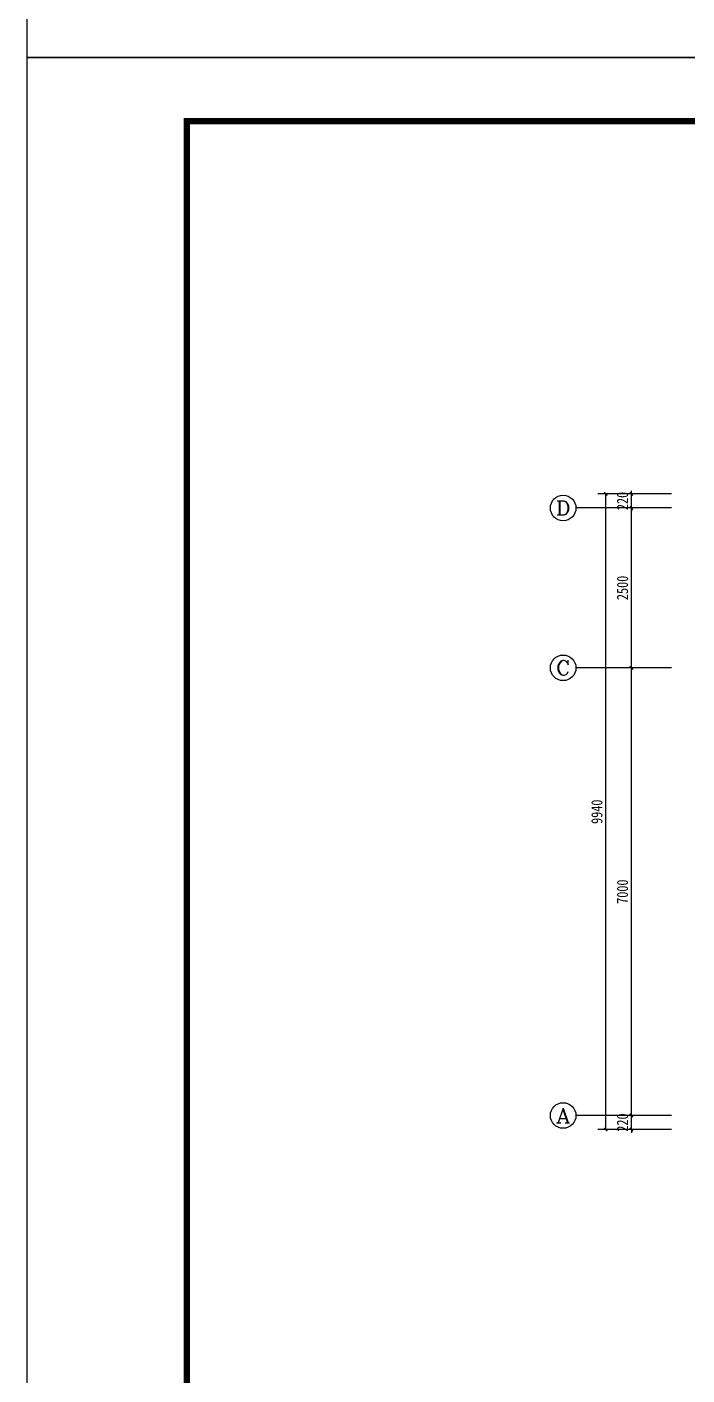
# Model space of a CAD drawing. Extents: x 57238 to 116638, y 270298 to 359907.
# Drawn here: x 57238 to 67554, y 291692 to 312773 of the extents above; entities that cross this region are included whole.
import ezdxf
from ezdxf.enums import TextEntityAlignment as Align

# ---------------------------------------------------------------- set-up
doc = ezdxf.new("R2010")
doc.units = 0
doc.header["$LTSCALE"] = 1000
doc.header["$MEASUREMENT"] = 0
for name, color, linetype in [('AXIS', 3, 'Continuous'), ('AXIS_TEXT', 7, 'Continuous'), ('TH_TITLE', 7, 'Continuous'), ('TK', 126, 'Continuous')]:
    doc.layers.add(name, color=color, linetype=linetype)
doc.styles.add('_TCH_AXIS', font='COMPLEX', dxfattribs={"bigfont": 'GBCBIG'})
doc.styles.add('COMPLEX', font='COMPLEX')
doc.styles.add('HT_T3', font='simhei.ttf', dxfattribs={"width": 0.8})
doc.dimstyles.new('_TCH_ARCH&&50', dxfattribs={"dimtxt": 175, "dimasz": 50, "dimexe": 125, "dimexo": 150, "dimgap": 50, "dimtad": 1, "dimdec": 0, "dimzin": 0, "dimdsep": 46, "dimtxsty": 'HT_T3', "dimblk": 'ARCHTICK', "dimcen": 0.09, "dimclrt": 7, "dimazin": 2, "dimtfac": 1, "dimtdec": 0, "dimtix": 1, "dimtmove": 2, "dimatfit": 3, "dimfxl": 0, "dimtolj": 1, "dimtzin": 0, "dimarcsym": 0})

# ---------------------------------------------------------------- blocks, each defined once
blk = doc.blocks.new('_ArchTick')
at = {"color": 0, "linetype": 'ByBlock', "const_width": 0.4}
blk.add_lwpolyline([(-0.5, -0.5), (0.5, 0.5)], dxfattribs=at)
blk = doc.blocks.new('*D60')
at = {"layer": 'AXIS', "color": 0, "lineweight": -2}
for p, q in [((66684, 295751), (66684, 295801)), ((67311, 295751), (66559, 295751)), ((66684, 295531), (66684, 295751)), ((67311, 295531), (66559, 295531)), ((66684, 295531), (66684, 295481))]:
    blk.add_line(p, q, dxfattribs=at)
at = {"layer": 'Defpoints', "color": 0}
for p in [(66684, 295751), (67461, 295751), (67461, 295531)]:
    blk.add_point(p, dxfattribs=at)
at = {"layer": 'AXIS', "color": 0, "lineweight": -2, "xscale": 50, "yscale": 50, "zscale": 50}
for p, rotation in [((66684, 295751), 270), ((66684, 295531), 90)]:
    blk.add_blockref('_ArchTick', p, dxfattribs=dict(at, rotation=rotation))
at = {"layer": 'AXIS', "color": 7, "insert": (66546, 295641), "char_height": 175, "attachment_point": 5, "rotation": 90, "style": 'HT_T3'}
blk.add_mtext('\\A1;220', dxfattribs=at)
blk = doc.blocks.new('*D61')
at = {"layer": 'AXIS', "color": 0, "lineweight": -2}
for p, q in [((67311, 302751), (66559, 302751)), ((66684, 295751), (66684, 302751)), ((67311, 295751), (66559, 295751))]:
    blk.add_line(p, q, dxfattribs=at)
at = {"layer": 'Defpoints', "color": 0}
for p in [(66684, 302751), (67461, 302751), (67461, 295751)]:
    blk.add_point(p, dxfattribs=at)
at = {"layer": 'AXIS', "color": 0, "lineweight": -2, "xscale": 50, "yscale": 50, "zscale": 50}
for p, rotation in [((66684, 302751), 90), ((66684, 295751), 270)]:
    blk.add_blockref('_ArchTick', p, dxfattribs=dict(at, rotation=rotation))
at = {"layer": 'AXIS', "color": 7, "insert": (66546, 299251), "char_height": 175, "attachment_point": 5, "rotation": 90, "style": 'HT_T3'}
blk.add_mtext('\\A1;7000', dxfattribs=at)
blk = doc.blocks.new('*D62')
at = {"layer": 'AXIS', "color": 0, "lineweight": -2}
for p, q in [((67311, 305251), (66559, 305251)), ((66684, 302751), (66684, 305251)), ((67311, 302751), (66559, 302751))]:
    blk.add_line(p, q, dxfattribs=at)
at = {"layer": 'Defpoints', "color": 0}
for p in [(66684, 305251), (67461, 305251), (67461, 302751)]:
    blk.add_point(p, dxfattribs=at)
at = {"layer": 'AXIS', "color": 0, "lineweight": -2, "xscale": 50, "yscale": 50, "zscale": 50}
for p, rotation in [((66684, 305251), 90), ((66684, 302751), 270)]:
    blk.add_blockref('_ArchTick', p, dxfattribs=dict(at, rotation=rotation))
at = {"layer": 'AXIS', "color": 7, "insert": (66546, 304001), "char_height": 175, "attachment_point": 5, "rotation": 90, "style": 'HT_T3'}
blk.add_mtext('\\A1;2500', dxfattribs=at)
blk = doc.blocks.new('*D63')
at = {"layer": 'AXIS', "color": 0, "lineweight": -2}
for p, q in [((67311, 305471), (66559, 305471)), ((66684, 305471), (66684, 305521)), ((66684, 305251), (66684, 305471)), ((67311, 305251), (66559, 305251)), ((66684, 305251), (66684, 305201))]:
    blk.add_line(p, q, dxfattribs=at)
at = {"layer": 'Defpoints', "color": 0}
for p in [(66684, 305471), (67461, 305471), (67461, 305251)]:
    blk.add_point(p, dxfattribs=at)
at = {"layer": 'AXIS', "color": 0, "lineweight": -2, "xscale": 50, "yscale": 50, "zscale": 50}
for p, rotation in [((66684, 305471), 270), ((66684, 305251), 90)]:
    blk.add_blockref('_ArchTick', p, dxfattribs=dict(at, rotation=rotation))
at = {"layer": 'AXIS', "color": 7, "insert": (66546, 305361), "char_height": 175, "attachment_point": 5, "rotation": 90, "style": 'HT_T3'}
blk.add_mtext('\\A1;220', dxfattribs=at)
blk = doc.blocks.new('*D64')
at = {"layer": 'AXIS', "color": 0, "lineweight": -2}
for p, q in [((67311, 305471), (66159, 305471)), ((66284, 295531), (66284, 305471)), ((67311, 295531), (66159, 295531))]:
    blk.add_line(p, q, dxfattribs=at)
at = {"layer": 'Defpoints', "color": 0}
for p in [(66284, 305471), (67461, 305471), (67461, 295531)]:
    blk.add_point(p, dxfattribs=at)
at = {"layer": 'AXIS', "color": 0, "lineweight": -2, "xscale": 50, "yscale": 50, "zscale": 50}
for p, rotation in [((66284, 305471), 90), ((66284, 295531), 270)]:
    blk.add_blockref('_ArchTick', p, dxfattribs=dict(at, rotation=rotation))
at = {"layer": 'AXIS', "color": 7, "insert": (66146, 300501), "char_height": 175, "attachment_point": 5, "rotation": 90, "style": 'HT_T3'}
blk.add_mtext('\\A1;9940', dxfattribs=at)
blk = doc.blocks.new('_AXISO')
blk.add_circle((0, 0), 0.5)
at = {"layer": 'AXIS_TEXT', "style": 'COMPLEX', "width": 1.041667}
blk.add_attdef('A', text='', height=0.56, dxfattribs=at).set_placement((-0.25, -0.28), (0.25, -0.28), align=Align.FIT)
blk = doc.blocks.new('gfdyrte')
at = {"layer": 'TK'}
blk.add_lwpolyline([(301207, -138465), (390307, -138465), (390307, -75465), (301207, -75465)], close=True, dxfattribs=at)
at = {"layer": 'TK', "const_width": 150}
blk.add_lwpolyline([(304957, -136965), (388807, -136965), (388807, -76965), (304957, -76965)], close=True, dxfattribs=at)

msp = doc.modelspace()

# ---------------------------------------------------------------- linework, layer by layer
at = {"layer": 'AXIS'}
for p, q in [((66838, 305251.1), (65818, 305251.1)), ((66838, 302751.1), (65818, 302751.1)), ((66838, 295751.1), (65818, 295751.1))]:
    msp.add_line(p, q, dxfattribs=at)
at = {"layer": 'TH_TITLE', "color": 6}
msp.add_lwpolyline([(57237.8, 312298.1), (116637.8, 312298.1), (116637.8, 354298.1), (57237.8, 354298.1)], close=True, dxfattribs=at)
at = {"layer": 'TH_TITLE'}
msp.add_lwpolyline([(57237.8, 270298.1), (116637.8, 270298.1), (116637.8, 312298.1), (57237.8, 312298.1)], close=True, dxfattribs=at)
at = {"layer": 'TH_TITLE', "const_width": 100}
msp.add_lwpolyline([(59737.8, 271298.1), (115637.8, 271298.1), (115637.8, 311298.1), (59737.8, 311298.1)], close=True, dxfattribs=at)

# ---------------------------------------------------------------- block references
at = {"xscale": 0.6666666666278616, "yscale": 0.6666666666860692, "zscale": 0.6666666666569654}
for p in [(-143567.2, 404608.1), (-143567.2, 362608.1)]:
    msp.add_blockref('gfdyrte', p, dxfattribs=at)
at = {"layer": 'AXIS'}
ref = msp.add_blockref('_AXISO', (65618, 305251.1), dxfattribs=dict(at, xscale=400, yscale=400, zscale=400))
ref.add_attrib('A', 'D', dxfattribs={"layer": 'AXIS_TEXT', "height": 226.3, "style": '_TCH_AXIS', "width": 1.235294}).set_placement((65504.8, 305138), (65731.1, 305138), align=Align.FIT)
ref = msp.add_blockref('_AXISO', (65618, 302751.1), dxfattribs=dict(at, xscale=400, yscale=400, zscale=400))
ref.add_attrib('A', 'C', dxfattribs={"layer": 'AXIS_TEXT', "height": 226.3, "style": '_TCH_AXIS', "width": 1.4}).set_placement((65504.8, 302638), (65731.1, 302638), align=Align.FIT)
ref = msp.add_blockref('_AXISO', (65618, 295751.1), dxfattribs=dict(at, xscale=400, yscale=400, zscale=400))
ref.add_attrib('A', 'A', dxfattribs={"layer": 'AXIS_TEXT', "height": 226.3, "style": '_TCH_AXIS', "width": 1.166667}).set_placement((65504.8, 295638), (65731.1, 295638), align=Align.FIT)

# ---------------------------------------------------------------- dimensions: what is measured, and where the dimension line sits
for p1, p2, distance, text, picture, middle in [((67460.8, 295531.1), (67460.8, 305471.1), 1177.3, '9940', '*D64', (66146, 300501.1)), ((67460.8, 305251.1), (67460.8, 305471.1), 777.3, '220', '*D63', (66546, 305361.1)), ((67460.8, 302751.1), (67460.8, 305251.1), 777.3, '2500', '*D62', (66546, 304001.1)), ((67460.8, 295751.1), (67460.8, 302751.1), 777.3, '7000', '*D61', (66546, 299251.1)), ((67460.8, 295531.1), (67460.8, 295751.1), 777.3, '220', '*D60', (66546, 295641.1))]:
    dim = msp.add_aligned_dim(p1=p1, p2=p2, distance=distance, text=text, dimstyle='_TCH_ARCH&&50', dxfattribs=at)
    dim.commit()
    dim.dimension.update_dxf_attribs({"geometry": picture, "text_midpoint": middle})

doc.saveas('drawing.dxf')
